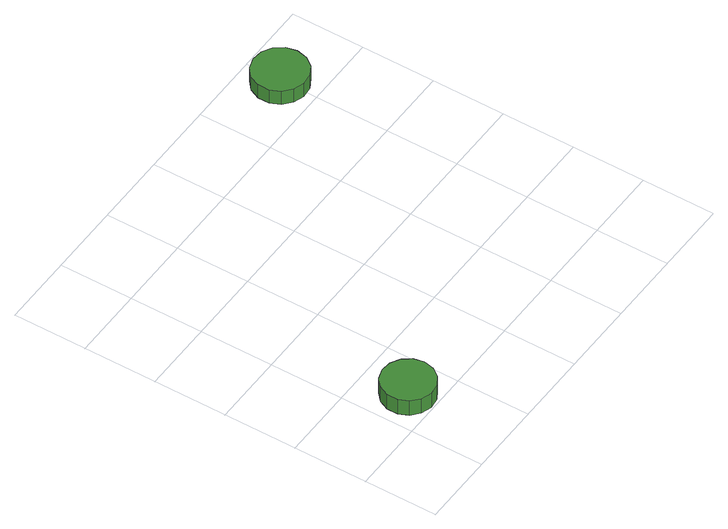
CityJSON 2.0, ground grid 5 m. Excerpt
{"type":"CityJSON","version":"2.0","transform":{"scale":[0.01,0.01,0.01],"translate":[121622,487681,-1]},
"CityObjects":{
"tree1":{"type":"SolitaryVegetationObject","attributes":{"function":"something"},"geometry":[{"type":"MultiSurface","lod":"1","boundaries":[[[0,1,2,3,4,5,6,7,8,9,10,11,12,13,14]],[[15,16,17,18,19,20,21,22,23,24,25,26,27,28,29]],[[0,29,28,1]],[[1,28,27,2]],[[2,27,26,3]],[[3,26,25,4]],[[4,25,24,5]],[[5,24,23,6]],[[6,23,22,7]],[[7,22,21,8]],[[8,21,20,9]],[[9,20,19,10]],[[10,19,18,11]],[[11,18,17,12]],[[12,17,16,13]],[[13,16,15,14]],[[14,15,29,0]]]}]},
"tree2":{"type":"SolitaryVegetationObject","attributes":{"function":"something"},"geometry":[{"type":"MultiSurface","lod":"1","boundaries":[[[30,31,32,33,34,35,36,37,38,39,40,41,42,43,44]],[[45,46,47,48,49,50,51,52,53,54,55,56,57,58,59]],[[30,59,58,31]],[[31,58,57,32]],[[32,57,56,33]],[[33,56,55,34]],[[34,55,54,35]],[[35,54,53,36]],[[36,53,52,37]],[[37,52,51,38]],[[38,51,50,39]],[[39,50,49,40]],[[40,49,48,41]],[[41,48,47,42]],[[42,47,46,43]],[[43,46,45,44]],[[44,45,59,30]]]}]}
},
"vertices":[
[427,190,197],[411,262,197],[368,321,197],[304,358,197],[231,366,197],[161,343,197],[106,294,197],[76,226,197],[76,153,197],[106,85,197],[161,36,197],[231,13,197],[304,21,197],[368,58,197],[411,118,197],[411,118,76],[368,58,76],[304,21,76],[231,13,76],[161,36,76],[106,85,76],[76,153,76],[76,226,76],[106,294,76],[161,343,76],[231,366,76],[304,358,76],[368,321,76],[411,262,76],[427,190,76],
[2164,2247,198],[2148,2322,198],[2103,2384,198],[2036,2422,198],[1960,2430,198],[1888,2407,198],[1831,2356,198],[1800,2286,198],[1800,2209,198],[1831,2139,198],[1888,2088,198],[1960,2065,198],[2036,2073,198],[2103,2111,198],[2148,2173,198],[2148,2173,86],[2103,2111,86],[2036,2073,86],[1960,2065,86],[1888,2088,86],[1831,2139,86],[1800,2209,86],[1800,2286,86],[1831,2356,86],[1888,2407,86],[1960,2430,86],[2036,2422,86],[2103,2384,86],[2148,2322,86],[2164,2247,86]
]}
